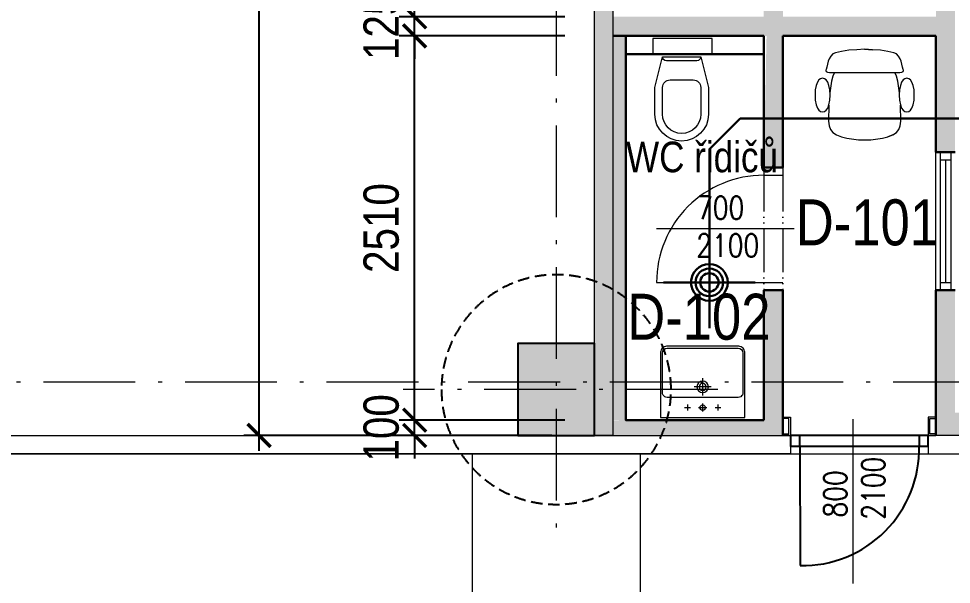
# Model space of a CAD drawing. Header units: millimetres. Extents: x 325046 to 1268204, y 1875583 to 2761998.
# Drawn here: x 906567 to 912659, y 2469570 to 2473265 of the extents above; entities that cross this region are included whole.
import ezdxf

# ---------------------------------------------------------------- set-up
doc = ezdxf.new("R2010")
doc.units = ezdxf.units.MM
doc.header["$LTSCALE"] = 100
doc.header["$PDMODE"] = 65
for name, pattern in [('ACAD_ISO05W100', [33, 24, -3, 0, -3, 0, -3]), ('ACAD_ISO10W100', [18.5, 12, -3, 0.5, -3]), ('DASHED', [0.75, 0.5, -0.25]), ('SO02_F11anp01$0${ Leader Line}', [0])]:
    doc.linetypes.add(name, pattern=pattern)
for name, color, linetype, lineweight, true_color in [('DVEŘE - POPIS', 7, 'Continuous', 5, 0x008a22), ('INTERIÉR', 7, 'Continuous', 5, 0xa65930), ('Korabek-trasy', 7, 'Continuous', 30, 0x7478c3), ('Korabek-vpuste', 7, 'Continuous', 30, 0x6f7ceb), ('Manipulační - obrys - 1. etapa', 7, 'Continuous', 13, 0x1a63a8), ('OCELOVÉ KONSTRUKCE', 7, 'Continuous', 13, 0x2865c8), ('otvory', 7, 'Continuous', 20, 0xb30000), ('Parkování - členění - 2. etapa', 7, 'Continuous', 9, 0x4f4fb0), ('PŘÍČKY - SDK', 7, 'Continuous', 30, 0x6a1174), ('SANITA  - NOVÁ', 7, 'Continuous', 13, 0x3f3fde), ('Šrafy - VÝPLŇ', 7, 'Continuous', 15, 0x9b9908)]:
    doc.layers.add(name, color=color, linetype=linetype, lineweight=lineweight, true_color=true_color)
for name, color, linetype in [('kóty 100', 5, 'Continuous'), ('Kóty osové', 5, 'Continuous'), ('OKNA - RASTR', 5, 'Continuous'), ('ČÍSLO MÍSTNOSTI', 4, 'Continuous'), ('ŽB- SLOUPY', 3, 'Continuous')]:
    doc.layers.add(name, color=color, linetype=linetype)
for name, color, linetype, lineweight in [('Objekty - osy', 5, 'ACAD_ISO10W100', 20), ('OBVODOVÝ PLÁŠŤ', 2, 'Continuous', 9), ('ŽB - Šraf-prefa', 253, 'Continuous', 13)]:
    doc.layers.add(name, color=color, linetype=linetype, lineweight=lineweight)
for name, color, linetype, true_color in [('POPIS MÍSTNOSTÍ', 7, 'Continuous', 0x072bf2), ('Příprava na dock', 7, 'Continuous', 0x616161), ('ŠRAF - SDK', 7, 'Continuous', 0xfbe0ee)]:
    doc.layers.add(name, color=color, linetype=linetype, true_color=true_color)
doc.styles.add('ARIAL NARROW', font='ARIALN.TTF')
doc.styles.add('ARIL-TENKÝ', font='arial.ttf')
doc.styles.add('FSIMPLEX', font='simplex.shx')
doc.dimstyles.new('100', dxfattribs={"dimscale": 100, "dimtxt": 2.3, "dimasz": 1.5, "dimexe": 1, "dimexo": 4, "dimgap": 1, "dimtad": 1, "dimdec": 0, "dimzin": 0, "dimdsep": 46, "dimtxsty": 'ARIAL NARROW', "dimblk": 'ARCHTICK', "dimcen": 4, "dimdle": 1, "dimclrd": 256, "dimclre": 256, "dimclrt": 7, "dimadec": 0, "dimazin": 0, "dimtfac": 1, "dimtdec": 0, "dimtix": 1, "dimtofl": 0, "dimtmove": 0, "dimatfit": 2, "dimldrblk": 'OBLIQUE', "dimfxl": 1, "dimtolj": 1, "dimtzin": 0, "dimlwd": -1, "dimlwe": -1, "dimarcsym": 1})
doc.dimstyles.new('400', dxfattribs={"dimscale": 400, "dimtxt": 2.5, "dimasz": 2, "dimexe": 1, "dimexo": 12, "dimgap": 1, "dimtad": 1, "dimdec": 0, "dimzin": 0, "dimdsep": 46, "dimtxsty": 'ARIL-TENKÝ', "dimblk": 'ARCHTICK', "dimcen": 4, "dimdle": 1, "dimclrd": 256, "dimclre": 256, "dimclrt": 7, "dimadec": 0, "dimazin": 0, "dimtfac": 1, "dimtdec": 0, "dimtix": 1, "dimtofl": 0, "dimtmove": 0, "dimatfit": 0, "dimldrblk": 'OBLIQUE', "dimfxl": 1, "dimtolj": 1, "dimtzin": 0, "dimlwd": -1, "dimlwe": -1, "dimarcsym": 0})

# ---------------------------------------------------------------- blocks, each defined once
blk = doc.blocks.new('H1 PU')
at = {"layer": 'Příprava na dock', "linetype": 'DASHED', "ltscale": 1.5}
blk.add_circle((1537735.926226752, -4876565.007107643), 750, dxfattribs=at)
blk = doc.blocks.new('vpust_tučně')
at = {"layer": 'Korabek-vpuste'}
for p, q in [((53.14570343133528, 90.6712941841688), (53.14570327440742, 91.1712941841688)), ((52.89570335263852, 90.9212941059377), (53.39570335275494, 90.92129426286556))]:
    blk.add_line(p, q, dxfattribs=at)
for radius in [0.09999999999999995, 0.07499999999999994, 0.04999999999999998]:
    blk.add_circle((53.14570335263852, 90.9212941841688), radius, dxfattribs=at)
blk = doc.blocks.new('A$C73023567')
at = {"layer": 'Korabek-trasy'}
for p, q in [((205475.348964294, 6565.550357618835), (205275.0012787781, 6365.204597750213)), ((205475.348964294, 6565.550357618835), (251274.6535933289, 6565.550357652362)), ((205275.0012787781, 5495.55035824934), (205275.0012787781, 6365.204597750213))]:
    blk.add_line(p, q, dxfattribs=at)
at = {"layer": 'Korabek-vpuste', "xscale": 1200, "yscale": 1200, "zscale": 1200, "rotation": 269.9999999927888}
blk.add_blockref('vpust_tučně', (96169.44826580212, 69270.3943954017), dxfattribs=at)
blk = doc.blocks.new('A$C32F32A5B')
at = {"layer": 'SANITA  - NOVÁ', "ltscale": 2, "transparency": 33554687}
for p, q in [((-0.001800652593374252, 0.0001091752201318741), (-0.001800652593374252, 98.2789365965873)), ((-0.001800652593374252, 98.2789365965873), (386.5865066759288, 98.2789365965873)), ((386.5865066759288, 98.2789365965873), (386.5865066759288, 0.0001091752201318741)), ((386.5865066759288, 0.0001091752201318741), (-0.001800652593374252, 0.0001091752201318741))]:
    blk.add_line(p, q, dxfattribs=at)
for points in [[(313.1177757931873, 120.7938697496429), (363.1177757931873, 320.7938697496429), (363.1177757931873, 495.7938697496429, 1), (13.11777579318732, 495.7938697496429), (13.11777579318732, 320.7938697496429), (63.11777579318732, 120.7938697496429)], [(113.1177757931873, 270.7938697496429), (263.1177757931873, 270.7938697496429, 0.41), (313.1177757931873, 320.7938697496429), (313.1177757931873, 495.7938697496429, 1), (63.11777579318732, 495.7938697496429), (63.11777579318732, 320.7938697496429, 0.41), (113.1177757931873, 270.7938697496429)], [(63.11777579318732, 120.7938697496429), (313.1177757931873, 120.7938697496429, 0.41), (288.1177757931873, 145.7938697496429), (88.11777579318732, 145.7938697496429, 0.41), (63.11777579318732, 120.7938697496429)]]:
    blk.add_lwpolyline(points, format="xyb", dxfattribs=at)
blk = doc.blocks.new('A$C2DFD14CC')
at = {"layer": 'otvory', "linetype": 'ACAD_ISO05W100', "ltscale": 0.12}
for p, q in [((75.001698322827, 0.0001610941253602505), (75.001698322827, 800.0001610941254)), ((200.0016842472833, 0.0001610941253602505), (200.0016842472833, 800.0001610941254))]:
    blk.add_line(p, q, dxfattribs=at)
at = {"layer": 'otvory'}
for p, q in [((900.0016842472833, 750.0001610941254), (75.001698322827, 750.0001610941254)), ((200.0016842472833, 50.00016109412536), (75.00169832259417, 50.00016109412536))]:
    blk.add_line(p, q, dxfattribs=at)
at = {"layer": 'otvory', "ltscale": 2, "transparency": 33554687}
blk.add_line((0.001684247283264995, 400.0001610941254), (900.0016842472833, 400.0001610941254), dxfattribs=at)
blk.add_arc((200.0016842472833, 750.0001610941254), 700, 270, 0, dxfattribs=at)
blk = doc.blocks.new('umyvadlo')
for points in [[(-100.0014756694651, -84.50130206244086), (-100.0014756694651, -64.98828123398577), (-100.0014756694651, -45.4862847110835)], [(-2.10338e-11, -38.75594617109943), (-2.10338e-11, -91.24817706075413)], [(100.001475669423, -84.50130206244086), (100.001475669423, -64.98828123398577), (100.001475669423, -45.4862847110835)], [(-80.49947914656285, -64.99930553953857), (-100.0014756694651, -64.99930553953857), (-119.497960039591, -64.99930553953857)], [(26.24887152119453, -64.99930553953857), (-26.2488715212366, -64.99930553953857)], [(119.4979600395489, -64.99930553953857), (100.001475669423, -64.99930553953857), (80.49947914652077, -64.99930553953857)], [(-2.10338e-11, -143.8175780892784), (-2.10338e-11, -256.1883245889636)], [(-56.19088540263998, -200.002951339121), (56.18537324982151, -200.002951339121)]]:
    blk.add_lwpolyline(points)
for points in [[(274.9957898617856, -2.328306e-10), (274.9957898617856, -2.328306e-10), (-275.0068141673804, -2.328306e-10), (-275.0068141673804, -2.328306e-10)], [(-275.0068141673804, -2.328306e-10), (-275.0068141673804, -2.328306e-10), (-275.0068141673804, -418.840928714967), (-275.0068141673804, -418.840928714967)], [(274.9957898617856, -418.840928714967), (274.9957898617856, -418.840928714967), (274.9957898617856, -2.328306e-10), (274.9957898617856, -2.328306e-10)], [(-275.0068141673804, -418.840928714967), (-275.0068141673804, -418.840928714967), (-274.9627169451693, -427.1367186434487), (-274.9627169451693, -427.1367186434487)], [(274.9516926395744, -427.1367186434487), (274.9516926395744, -427.1367186434487), (274.9957898617856, -418.840928714967), (274.9957898617856, -418.840928714967)], [(-274.9627169451693, -427.1367186434487), (-274.5272568758337, -436.7609373910427), (-270.6081162518135, -446.1150606525928), (-263.9108506284878, -453.0603731508566)], [(-263.9108506284878, -453.0603731508566), (-256.5741752830998, -460.6781682878411), (-246.2609374384558, -465.0107203700913), (-235.6941405660975, -465.0107203700913)], [(-235.6941405660975, -465.0107203700913), (-235.6941405660975, -465.0107203700913), (-0.0055121527974347, -465.0107203700913), (-0.0055121527974347, -465.0107203700913)], [(-0.0055121527974347, -465.0107203700913), (-0.0055121527974347, -465.0107203700913), (235.6776041077262, -465.0107203700913), (235.6776041077262, -465.0107203700913)], [(235.6776041077262, -465.0107203700913), (246.2499131328609, -465.0107203700913), (256.5631509775049, -460.6781682878411), (263.8998263228929, -453.0603731508566)], [(263.8998263228929, -453.0603731508566), (270.5970919462186, -446.1150606525928), (274.5162325702388, -436.7609373910427), (274.9516926395744, -427.1367186434487)]]:
    blk.add_open_spline(points, degree=3)
for points, knots in [([(17.50108506504814, -64.99930553953857), (17.50108506504814, -55.33650172250982), (9.668315969784107, -47.50373262724582), (-2.10338e-11, -47.50373262724582), (-9.657291664273377, -47.50373262724582), (-17.50108506509021, -55.33650172250982), (-17.50108506509021, -64.99930553953857), (-17.50108506509021, -74.66210935656731), (-9.657291664273377, -82.50039060460773), (-2.10338e-11, -82.50039060460773), (9.668315969784107, -82.50039060460773), (17.50108506504814, -74.66210935656731), (17.50108506504814, -64.99930553953857)], [0, 0, 0, 0, 1, 1, 1, 2, 2, 2, 3, 3, 3, 4, 4, 4, 4]), ([(-0.0055121527974347, -453.2918835674654), (-0.0055121527974347, -453.2918835674654), (230.98676209501, -453.2918835674654), (230.98676209501, -453.2918835674654), (248.8681857016509, -453.2918835674654), (263.2824652119361, -438.3980467656333), (263.2824652119361, -420.6434026728498), (263.2824652119361, -420.6434026728498), (263.2824652119361, -170.8161023880844), (263.2824652119361, -170.8161023880844), (263.2824652119361, -170.8161023880844), (263.2824652119361, -164.7802950979267), (263.2824652119361, -164.7802950979267), (263.2879773647125, -158.3917100300793), (262.3068141705133, -152.5157551704372), (258.9940103518971, -147.0256510051431), (256.3040797970141, -142.5663194090357), (252.5227429924039, -138.7078124655559), (248.113020771284, -135.924175313474), (243.1796440364063, -132.8042968420317), (237.7005641766649, -131.4758680229194), (231.8907551503397, -131.4262586479318), (231.8907551503397, -131.4262586479318), (231.8907551503397, -131.4207464951554), (231.8907551503397, -131.4207464951554), (231.8907551503397, -131.4207464951554), (-0.0055121527974347, -131.4207464951554), (-0.0055121527974347, -131.4207464951554), (-0.0055121527974347, -131.4207464951554), (-0.0055121527974347, -131.4207464951554), (-0.0055121527974347, -131.4207464951554), (-0.0055121527974347, -131.4207464951554), (-231.9017794559345, -131.4207464951554), (-231.9017794559345, -131.4207464951554), (-231.9017794559345, -131.4207464951554), (-231.9017794559345, -131.4262586479318), (-231.9017794559345, -131.4262586479318), (-237.7060763294834, -131.4758680229194), (-243.1906683420011, -132.8042968420317), (-248.1295572296553, -135.924175313474), (-252.5392794507751, -138.7078124655559), (-256.3095919498326, -142.5663194090357), (-259.005034657492, -147.0256510051431), (-262.3178384761082, -152.5157551704372), (-263.2990016703074, -158.3917100300793), (-263.293489517531, -164.7802950979267), (-263.293489517531, -164.7802950979267), (-263.293489517531, -170.8161023880844), (-263.293489517531, -170.8161023880844), (-263.293489517531, -170.8161023880844), (-263.293489517531, -420.6434026728498), (-263.293489517531, -420.6434026728498), (-263.293489517531, -438.3980467656333), (-248.8792100072457, -453.2918835674654), (-230.9977864006049, -453.2918835674654), (-230.9977864006049, -453.2918835674654), (-0.0055121527974347, -453.2918835674654), (-0.0055121527974347, -453.2918835674654)], [0, 0, 0, 0, 1, 1, 1, 2, 2, 2, 3, 3, 3, 4, 4, 4, 5, 5, 5, 6, 6, 6, 7, 7, 7, 8, 8, 8, 9, 9, 9, 10, 10, 10, 11, 11, 11, 12, 12, 12, 13, 13, 13, 14, 14, 14, 15, 15, 15, 16, 16, 16, 17, 17, 17, 18, 18, 18, 19, 19, 19, 19]), ([(-37.46059026843366, -200.002951339121), (-37.46059026843366, -179.3158419692928), (-20.68710936984925, -162.5423610707084), (-2.10338e-11, -162.5423610707084), (20.68710936980719, -162.5423610707084), (37.4605902683916, -179.3158419692928), (37.4605902683916, -200.002951339121), (37.4605902683916, -220.6900607089492), (20.68710936980719, -237.4580294547572), (-2.10338e-11, -237.4580294547572), (-20.68710936984925, -237.4580294547572), (-37.46059026843366, -220.6900607089492), (-37.46059026843366, -200.002951339121)], [0, 0, 0, 0, 1, 1, 1, 2, 2, 2, 3, 3, 3, 4, 4, 4, 4]), ([(-22.99670138316075, -200.002951339121), (-22.99670138316075, -187.2974391895196), (-12.69999999684603, -177.0007378032049), (-2.10338e-11, -177.0007378032049), (12.69999999680396, -177.0007378032049), (22.99670138311868, -187.2974391895196), (22.99670138311868, -200.002951339121), (22.99670138311868, -212.702951335946), (12.69999999680396, -223.0051648750371), (-2.10338e-11, -223.0051648750371), (-12.69999999684603, -223.0051648750371), (-22.99670138316075, -212.702951335946), (-22.99670138316075, -200.002951339121)], [0, 0, 0, 0, 1, 1, 1, 2, 2, 2, 3, 3, 3, 4, 4, 4, 4])]:
    blk.add_open_spline(points, degree=3, knots=knots)
blk = doc.blocks.new('VI_2D_01_XX__FCPLA1112701903018')
for p, q in [((0.183900999953039, 0.2504409999999666), (0.1439350000582635, 0.2412749999999733)), ((0.2326629997696727, 0.2570879999999533), (0.183900999953039, 0.2504409999999666)), ((0.2834150000708178, 0.2611349999999675), (0.2326629997696727, 0.2570879999999533)), ((0.3353799999458715, 0.2637349999999969), (0.2834150000708178, 0.2611349999999675)), ((0.3353799999458715, 0.2637599999999907), (0.2837760000256821, 0.2611709999999334)), ((0.3353799999458715, 0.2637349999999969), (0.2837760000256821, 0.2611709999999334)), ((0.3869839998660609, 0.2611709999999903), (0.3353799999458715, 0.2637599999999907)), ((0.3353799999458715, 0.2637599999999907), (0.3873449999373406, 0.2611349999999675)), ((0.3873449999373406, 0.2611349999999675), (0.3353799999458715, 0.2637349999999969)), ((0.438097000005655, 0.2570880000000102), (0.3869839998660609, 0.2611709999999903)), ((0.438097000005655, 0.2570880000000102), (0.3873449999373406, 0.2611349999999675)), ((0.4868590000551194, 0.2504409999999666), (0.438097000005655, 0.2570880000000102)), ((0.5268249999498948, 0.2412749999999448), (0.4868590000551194, 0.2504409999999666)), ((0.097973000141792, 0.1870569999999532), (0.0873630001442507, 0.1476089999999601)), ((0.1041350000305101, 0.2014990000000125), (0.097973000141792, 0.1870569999999532)), ((0.1135899999644607, 0.2183310000000063), (0.1041350000305101, 0.2014990000000125)), ((0.1282229999778792, 0.2335989999999697), (0.1135899999644607, 0.2183310000000063)), ((0.1439350000582635, 0.2412749999999733), (0.1282229999778792, 0.2335989999999697)), ((0.5425370000302792, 0.2335989999999697), (0.5268249999498948, 0.2412749999999448)), ((0.5571700000436977, 0.2183310000000063), (0.5425370000302792, 0.2335989999999697)), ((0.5666250000940636, 0.2014989999999841), (0.5571700000436977, 0.2183310000000063)), ((0.5727869999827817, 0.1870569999999532), (0.5666250000940636, 0.2014989999999841)), ((0.5833969998639077, 0.1476089999999885), (0.5727869999827817, 0.1870569999999532)), ((0.0825340001611039, 0.1277389999999343), (0.0813089999137446, 0.1263019999999813)), ((0.0813089999137446, 0.1263019999999813), (0.083934000111185, 0.1197179999999491)), ((0.0840190001763404, 0.1311199999999246), (0.0825340001611039, 0.1277389999999343)), ((0.0873630001442507, 0.1476089999999601), (0.0840190001763404, 0.1311199999999246)), ((0.5867410001810639, 0.1311199999999815), (0.5833969998639077, 0.1476089999999885)), ((0.5882260001963004, 0.1277389999999912), (0.5867410001810639, 0.1311199999999815)), ((0.5868260000133887, 0.1197179999999776), (0.5894510000944138, 0.1263020000000097)), ((0.5894510000944138, 0.1263020000000097), (0.5882260001963004, 0.1277389999999912)), ((0.0365880000172183, 0.0642939999999612), (0.0268700000597164, 0.0502209999999934)), ((0.0477650000248104, 0.0717939999999828), (0.0365880000172183, 0.0642939999999612)), ((0.0603800000390038, 0.0742939999999806), (0.0477650000248104, 0.0717939999999828)), ((0.0729949999367818, 0.0717939999999544), (0.0603800000390038, 0.0742939999999806)), ((0.0841720001772046, 0.0642939999999612), (0.0729949999367818, 0.0717939999999544)), ((0.083934000111185, 0.1197179999999491), (0.0928870001807809, 0.1142699999999763)), ((0.0938900000182912, 0.0502209999999934), (0.0841720001772046, 0.0642939999999612)), ((0.0928870001807809, 0.1142699999999763), (0.105344999814406, 0.1118100000000197)), ((0.105344999814406, 0.1118100000000197), (0.1842199999373406, 0.1118089999999938)), ((0.1272549999412149, 0.08791899999997099), (0.1188169999513775, 0.0547939999999869)), ((0.13808865802134, 0.1118095848664666), (0.1272549999412149, 0.08791899999997099)), ((0.1842199999373406, 0.1118089999999938), (0.2327519999817014, 0.1118080000000248)), ((0.2327519999817014, 0.1118080000000248), (0.2838109999429434, 0.1118069999999705)), ((0.2838109999429434, 0.1118069999999705), (0.3353799999458715, 0.1118060000000014)), ((0.3353799999458715, 0.1118060000000014), (0.3869489999487996, 0.111806999999942)), ((0.3869489999487996, 0.111806999999942), (0.4380079999100417, 0.1118079999999395)), ((0.4380079999100417, 0.1118079999999395), (0.4865400000708178, 0.1118089999999938)), ((0.4865400000708178, 0.1118089999999938), (0.5654150000773371, 0.1118099999999629)), ((0.5435049999505281, 0.08791899999997099), (0.532671342180891, 0.1118095848664367)), ((0.5519430000567809, 0.0547940000000153), (0.5435049999505281, 0.08791899999997099)), ((0.5654150000773371, 0.1118099999999629), (0.5778730000602083, 0.1142699999999479)), ((0.5865880001801999, 0.0642939999999328), (0.5768700002226979, 0.050220999999965)), ((0.5778730000602083, 0.1142699999999479), (0.5868260000133887, 0.1197179999999776)), ((0.5977650000713766, 0.0717940000000112), (0.5865880001801999, 0.0642939999999328)), ((0.6103800000855699, 0.0742939999999806), (0.5977650000713766, 0.0717940000000112)), ((0.6229949999833481, 0.0717939999999828), (0.6103800000855699, 0.0742939999999806)), ((0.6341719999909401, 0.0642939999999612), (0.6229949999833481, 0.0717939999999828)), ((0.6438900000648573, 0.0502209999999366), (0.6341719999909401, 0.0642939999999612)), ((0.0186300000641495, 0.0280040000000099), (0.0130050000734627, -0.000880995999978)), ((0.0268700000597164, 0.0502209999999934), (0.0186300000641495, 0.0280040000000099)), ((0.1021300000138581, 0.0280040000000099), (0.0938900000182912, 0.0502209999999934)), ((0.1077550001209602, -0.0008809960000349), (0.1021300000138581, 0.0280040000000099)), ((0.1188169999513775, 0.0547939999999869), (0.1088395613915778, -0.0205910922456551)), ((0.5619204387941151, -0.0205910920267991), (0.5519430000567809, 0.0547940000000153)), ((0.568630000227131, 0.0280039999999531), (0.5630050001200289, -0.000880995999978)), ((0.5768700002226979, 0.050220999999965), (0.568630000227131, 0.0280039999999531)), ((0.6521300000604242, 0.0280039999999531), (0.6438900000648573, 0.0502209999999366)), ((0.6577549999346957, -0.000880995999978), (0.6521300000604242, 0.0280039999999531)), ((0.0130050000734627, -0.000880995999978), (0.0111300001153723, -0.0349560000000224)), ((0.0111300001153723, -0.0349560000000224), (0.0130049999570474, -0.0690310000000238)), ((0.1096300000790507, -0.034955999999994), (0.1077550001209602, -0.0008809960000349)), ((0.1077550001209602, -0.0690310000000238), (0.1096300000790507, -0.034955999999994)), ((0.5630050001200289, -0.000880995999978), (0.561130000045523, -0.0349560000000224)), ((0.561130000045523, -0.0349560000000224), (0.5630050001200289, -0.0690309999999954)), ((0.6596300001256168, -0.0349560000000508), (0.6577549999346957, -0.000880995999978)), ((0.6577549999346957, -0.0690310000000523), (0.6596300001256168, -0.0349560000000508)), ((0.0130049999570474, -0.0690310000000238), (0.0186300000641495, -0.0979159999999979)), ((0.0186300000641495, -0.0979159999999979), (0.0268700000597164, -0.1201340000000357)), ((0.0268700000597164, -0.1201340000000357), (0.0365880001336336, -0.1342060000000345)), ((0.0841720001772046, -0.1342060000000345), (0.0938900000182912, -0.1201340000000073)), ((0.0938900000182912, -0.1201340000000073), (0.1021300001302734, -0.0979160000000548)), ((0.101094298012953, -0.1007086249187259), (0.0994420000351966, -0.2064570000000288)), ((0.1021300001302734, -0.0979160000000548), (0.1077550001209602, -0.0690310000000238)), ((0.5630050001200289, -0.0690309999999954), (0.568630000227131, -0.0979160000000263)), ((0.568630000227131, -0.0979160000000263), (0.5768700002226979, -0.1201340000000357)), ((0.5713180000893772, -0.2064570000000003), (0.569665702262673, -0.100708624737655)), ((0.5768700002226979, -0.1201340000000357), (0.5865880001801999, -0.1342060000000629)), ((0.6341719999909401, -0.1342060000000345), (0.6438900000648573, -0.1201340000000357)), ((0.6438900000648573, -0.1201340000000357), (0.6521300000604242, -0.0979160000000263)), ((0.6521300000604242, -0.0979160000000263), (0.6577549999346957, -0.0690310000000523)), ((0.0365880001336336, -0.1342060000000345), (0.0477650000248104, -0.1417059999999992)), ((0.0477650000248104, -0.1417059999999992), (0.0603800000390038, -0.1442060000000254)), ((0.0603800000390038, -0.1442060000000254), (0.0729950000531972, -0.1417060000000276)), ((0.0729950000531972, -0.1417060000000276), (0.0841720001772046, -0.1342060000000345)), ((0.5865880001801999, -0.1342060000000629), (0.5977650001877919, -0.1417059999999992)), ((0.5977650001877919, -0.1417059999999992), (0.6103800002019854, -0.1442060000000254)), ((0.6103800002019854, -0.1442060000000254), (0.6229950002161786, -0.1417060000000561)), ((0.6229950002161786, -0.1417060000000561), (0.6341719999909401, -0.1342060000000345)), ((0.0994420000351966, -0.2064570000000288), (0.1029580000322312, -0.2361440000000243)), ((0.0994420000351966, -0.2064630000000136), (0.1029580000322312, -0.236150000000066)), ((0.099442100035958, -0.2064570000000288), (0.0994423000374809, -0.2064450000000022)), ((0.1029580000322312, -0.2361440000000243), (0.1029580000322312, -0.2361410000000319)), ((0.1029580000322312, -0.2361440000000243), (0.1116300000576302, -0.2602070000000083)), ((0.1029590000398457, -0.2361460000000477), (0.1029580000322312, -0.2361440000000243)), ((0.1029580000322312, -0.236150000000066), (0.1116300000576302, -0.2602130000000216)), ((0.5591300000669435, -0.2602070000000367), (0.5678019999759272, -0.2361440000000528)), ((0.5591300000669435, -0.26021300000005), (0.5678019999759272, -0.2361500000000092)), ((0.5678019999759272, -0.2361440000000528), (0.5713180000893772, -0.2064570000000003)), ((0.5678019999759272, -0.2361500000000092), (0.5713180000893772, -0.206463000000042)), ((0.1116300000576302, -0.2602070000000083), (0.1272550000576302, -0.2795820000000049)), ((0.1116300000576302, -0.2602130000000216), (0.1272550000576302, -0.2795880000000466)), ((0.1272550000576302, -0.2795820000000049), (0.1516300002112985, -0.2952070000000333)), ((0.1272550000576302, -0.2795880000000466), (0.1516300002112985, -0.2952130000000466)), ((0.1516300002112985, -0.2952070000000333), (0.1516300002112985, -0.2952070000000333)), ((0.1516300002112985, -0.2952070000000333), (0.1521180000854656, -0.2953790000000538)), ((0.1521180000854656, -0.2953790000000538), (0.1830769999651238, -0.3079920000000129)), ((0.4876830000430346, -0.3079920000000129), (0.5191300000296906, -0.2952070000000049)), ((0.5186420001555235, -0.2953789999999969), (0.4876830000430346, -0.3079920000000129)), ((0.5186420001555235, -0.2953789999999969), (0.5191300000296906, -0.2952070000000049)), ((0.5191300000296906, -0.2952070000000049), (0.5435050000669435, -0.2795820000000333)), ((0.5191300000296906, -0.2952129999999897), (0.5435050000669435, -0.2795880000000466)), ((0.5435050000669435, -0.2795820000000333), (0.5591300000669435, -0.2602070000000367)), ((0.5435050000669435, -0.2795880000000466), (0.5591300000669435, -0.26021300000005)), ((0.5591309999581427, -0.2602050000000418), (0.5591300000669435, -0.2602070000000367)), ((0.1830769999651238, -0.3079920000000129), (0.2187250001588836, -0.3174990000000548)), ((0.2187250001588836, -0.3174990000000548), (0.2960490001132712, -0.3281040000000246)), ((0.2960490001132712, -0.3281040000000246), (0.3747109998948872, -0.3281039999999962)), ((0.3747109998948872, -0.3281039999999962), (0.4520350000821054, -0.317498999999998)), ((0.4520350000821054, -0.317498999999998), (0.4876830000430346, -0.3079920000000129))]:
    blk.add_line(p, q)
blk = doc.blocks.new('_ARCHTICK')
at = {"color": 0, "linetype": 'ByBlock', "const_width": 0.15}
blk.add_lwpolyline([(-0.5, -0.5), (0.5, 0.5)], dxfattribs=at)
blk = doc.blocks.new('*D1180')
at = {"layer": 'Defpoints', "color": 0, "linetype": 'ByBlock', "ltscale": 100, "transparency": 16777216}
for p in [(909153.485040551, 2470642.724706957), (910533.6795320482, 2470642.724706957), (910448.6602207434, 2470542.724706383)]:
    blk.add_point(p, dxfattribs=at)
at = {"layer": 'kóty 100', "linetype": 'ByBlock', "ltscale": 100, "transparency": 16777216}
for p, q in [((909153.485040551, 2470642.724706957), (909153.485040551, 2470792.724706957)), ((910133.6795320482, 2470642.724706957), (909053.485040551, 2470642.724706957)), ((910048.6602207434, 2470542.724706383), (909053.485040551, 2470542.724706383)), ((909153.485040551, 2470542.724706383), (909153.485040551, 2470392.724706383))]:
    blk.add_line(p, q, dxfattribs=at)
at = {"layer": 'kóty 100', "linetype": 'ByBlock', "ltscale": 100, "transparency": 16777216, "xscale": 150, "yscale": 150, "zscale": 150}
for p, rotation in [((909153.485040551, 2470642.724706957), 270), ((909153.485040551, 2470542.724706383), 90)]:
    blk.add_blockref('_ARCHTICK', p, dxfattribs=dict(at, rotation=rotation))
at = {"layer": 'kóty 100', "color": 7, "linetype": 'ByBlock', "ltscale": 100, "transparency": 16777216, "insert": (908936.0532533746, 2470592.72470667), "char_height": 230, "attachment_point": 5, "rotation": 90, "style": 'ARIAL NARROW'}
blk.add_mtext('\\A1;100', dxfattribs=at)
blk = doc.blocks.new('_Oblique')
at = {"color": 0, "lineweight": -2}
blk.add_line((-0.5, -0.5), (0.5, 0.5), dxfattribs=at)
blk = doc.blocks.new('*D1181')
at = {"layer": 'Defpoints', "color": 0, "linetype": 'ByBlock', "ltscale": 100, "transparency": 16777216}
for p in [(909153.485040551, 2473152.724706873), (910533.6795320482, 2473152.724706873), (910533.6795320482, 2470642.724706957)]:
    blk.add_point(p, dxfattribs=at)
at = {"layer": 'kóty 100', "linetype": 'ByBlock', "ltscale": 100, "transparency": 16777216}
for p, q in [((909153.485040551, 2470542.724706957), (909153.485040551, 2473252.724706873)), ((910133.6795320482, 2473152.724706873), (909053.485040551, 2473152.724706873)), ((910133.6795320482, 2470642.724706957), (909053.485040551, 2470642.724706957))]:
    blk.add_line(p, q, dxfattribs=at)
at = {"layer": 'kóty 100', "linetype": 'ByBlock', "ltscale": 100, "transparency": 16777216, "xscale": 150, "yscale": 150, "zscale": 150}
for p, rotation in [((909153.485040551, 2473152.724706873), 90), ((909153.485040551, 2470642.724706957), 270)]:
    blk.add_blockref('_ARCHTICK', p, dxfattribs=dict(at, rotation=rotation))
at = {"layer": 'kóty 100', "color": 7, "linetype": 'ByBlock', "ltscale": 100, "transparency": 16777216, "insert": (908936.0532533746, 2471897.724706915), "char_height": 230, "attachment_point": 5, "rotation": 90, "style": 'ARIAL NARROW'}
blk.add_mtext('\\A1;2510', dxfattribs=at)
blk = doc.blocks.new('*D1182')
at = {"layer": 'Defpoints', "color": 0, "linetype": 'ByBlock', "ltscale": 100, "transparency": 16777216}
for p in [(909153.485040551, 2473277.724706873), (910533.6795320482, 2473277.724706873), (910533.6795320482, 2473152.724706873)]:
    blk.add_point(p, dxfattribs=at)
at = {"layer": 'kóty 100', "linetype": 'ByBlock', "ltscale": 100, "transparency": 16777216}
for p, q in [((909153.485040551, 2473277.724706873), (909153.485040551, 2473427.724706873)), ((910133.6795320482, 2473277.724706873), (909053.485040551, 2473277.724706873)), ((910133.6795320482, 2473152.724706873), (909053.485040551, 2473152.724706873)), ((909153.485040551, 2473152.724706873), (909153.485040551, 2473002.724706873))]:
    blk.add_line(p, q, dxfattribs=at)
at = {"layer": 'kóty 100', "linetype": 'ByBlock', "ltscale": 100, "transparency": 16777216, "xscale": 150, "yscale": 150, "zscale": 150}
for p, rotation in [((909153.485040551, 2473277.724706873), 270), ((909153.485040551, 2473152.724706873), 90)]:
    blk.add_blockref('_ARCHTICK', p, dxfattribs=dict(at, rotation=rotation))
at = {"layer": 'kóty 100', "color": 7, "linetype": 'ByBlock', "ltscale": 100, "transparency": 16777216, "insert": (908936.0532533746, 2473215.224706873), "char_height": 230, "attachment_point": 5, "rotation": 90, "style": 'ARIAL NARROW'}
blk.add_mtext('\\A1;125', dxfattribs=at)
blk = doc.blocks.new('*D1183')
at = {"layer": 'Defpoints', "color": 0, "linetype": 'ByBlock', "ltscale": 100, "transparency": 16777216}
for p in [(909153.485040551, 2474997.724706873), (910533.6795320482, 2474997.724706873), (910533.6795320482, 2473277.724706873)]:
    blk.add_point(p, dxfattribs=at)
at = {"layer": 'kóty 100', "linetype": 'ByBlock', "ltscale": 100, "transparency": 16777216}
for p, q in [((909153.485040551, 2473177.724706873), (909153.485040551, 2475097.724706873)), ((910133.6795320482, 2474997.724706873), (909053.485040551, 2474997.724706873)), ((910133.6795320482, 2473277.724706873), (909053.485040551, 2473277.724706873))]:
    blk.add_line(p, q, dxfattribs=at)
at = {"layer": 'kóty 100', "linetype": 'ByBlock', "ltscale": 100, "transparency": 16777216, "xscale": 150, "yscale": 150, "zscale": 150}
for p, rotation in [((909153.485040551, 2474997.724706873), 90), ((909153.485040551, 2473277.724706873), 270)]:
    blk.add_blockref('_ARCHTICK', p, dxfattribs=dict(at, rotation=rotation))
at = {"layer": 'kóty 100', "color": 7, "linetype": 'ByBlock', "ltscale": 100, "transparency": 16777216, "insert": (908936.0532533746, 2474137.724706873), "char_height": 230, "attachment_point": 5, "rotation": 90, "style": 'ARIAL NARROW'}
blk.add_mtext('\\A1;1720', dxfattribs=at)
blk = doc.blocks.new('*D1187')
at = {"layer": 'Defpoints', "color": 0, "linetype": 'ByBlock', "ltscale": 100, "transparency": 16777216}
for p in [(908137.8475604402, 2476792.724706943), (910448.6602207434, 2476792.724706943), (910328.6602207972, 2470542.724706385)]:
    blk.add_point(p, dxfattribs=at)
at = {"layer": 'kóty 100', "linetype": 'ByBlock', "ltscale": 100, "transparency": 16777216}
for p, q in [((908137.8475604402, 2470442.724706385), (908137.8475604402, 2476892.724706943)), ((910048.6602207434, 2476792.724706943), (908037.8475604402, 2476792.724706943)), ((909928.6602207972, 2470542.724706385), (908037.8475604402, 2470542.724706385))]:
    blk.add_line(p, q, dxfattribs=at)
at = {"layer": 'kóty 100', "linetype": 'ByBlock', "ltscale": 100, "transparency": 16777216, "xscale": 150, "yscale": 150, "zscale": 150}
for p, rotation in [((908137.8475604402, 2476792.724706943), 90), ((908137.8475604402, 2470542.724706385), 270)]:
    blk.add_blockref('_ARCHTICK', p, dxfattribs=dict(at, rotation=rotation))
at = {"layer": 'kóty 100', "color": 7, "linetype": 'ByBlock', "ltscale": 100, "transparency": 16777216, "insert": (907920.4157732638, 2473667.724706664), "char_height": 230, "attachment_point": 5, "rotation": 90, "style": 'ARIAL NARROW'}
blk.add_mtext('\\A1;6250', dxfattribs=at)
blk = doc.blocks.new('*D1557')
at = {"layer": 'Defpoints', "color": 0, "transparency": 16777216}
for p in [(705683.66022077, 2470422.724706894), (1018473.660220829, 2470422.724706894), (705683.66022077, 2462679.937434414)]:
    blk.add_point(p, dxfattribs=at)
at = {"layer": 'Kóty osové', "transparency": 16777216}
for p, q in [((705683.66022077, 2465622.724706894), (705683.66022077, 2462279.937434414)), ((1018473.660220829, 2465622.724706894), (1018473.660220829, 2462279.937434414)), ((1018873.660220829, 2462679.937434414), (705283.66022077, 2462679.937434414))]:
    blk.add_line(p, q, dxfattribs=at)
at = {"layer": 'Kóty osové', "transparency": 16777216, "xscale": 800, "yscale": 800, "zscale": 800, "rotation": 180}
blk.add_blockref('_ARCHTICK', (705683.66022077, 2462679.937434414), dxfattribs=at)
at = {"layer": 'Kóty osové', "transparency": 16777216, "xscale": 800, "yscale": 800, "zscale": 800}
blk.add_blockref('_ARCHTICK', (1018473.660220829, 2462679.937434414), dxfattribs=at)
at = {"layer": 'Kóty osové', "color": 7, "transparency": 16777216, "insert": (862078.6602207995, 2463590.851486256), "char_height": 1000, "attachment_point": 5, "style": 'ARIL-TENKÝ'}
blk.add_mtext('\\A1;312790', dxfattribs=at)

msp = doc.modelspace()

# ---------------------------------------------------------------- hatches: boundary and pattern name
at = {"layer": 'ŠRAF - SDK', "ltscale": 100}
h = msp.add_hatch(color=256, dxfattribs=at)
h.dxf.hatch_style = 1
h.paths.add_polyline_path([(915078.6602208222, 2476542.724706943), (914953.6602208222, 2476542.724706943), (914953.6602348972, 2475972.724720947), (915078.6602208223, 2475972.724720947)], flags=17)
h.paths.add_polyline_path([(912928.6601821199, 2470542.724706272), (912928.6601821204, 2470662.725450624), (913028.6601821204, 2470662.725450624), (913028.6601821014, 2470692.724706435), (912683.6602206987, 2470692.724706435), (912683.6602213581, 2471492.724706907), (912558.6602208222, 2471492.724706907), (912558.6602208222, 2470542.724706362)])
h.paths.add_polyline_path([(910448.6602207434, 2470642.776504232), (910448.6602207434, 2470542.724706382), (911558.6794933971, 2470542.724706362), (911558.6794792666, 2471492.724705761), (911433.6794932882, 2471492.724706528), (911433.6794933862, 2470642.72470684)])
h.paths.add_polyline_path([(910448.6602207433, 2473277.724706873), (910448.6602207434, 2473152.724706873), (911452.3118418567, 2473152.724706873), (911433.6794933422, 2472292.724706528), (911558.6795320989, 2472292.724706528), (911558.6795320992, 2473152.724706874), (912558.660220822, 2473152.724706872), (912558.660220822, 2472392.724706907), (912683.6602208222, 2472392.724706907), (912683.6602208219, 2474997.724720947), (916028.6602208223, 2474997.724720947), (916028.6602208223, 2475122.724720947), (915078.6602208215, 2475122.724720947), (915078.6602208214, 2475172.724720947), (914953.6602208223, 2475172.724720947), (914953.6602348972, 2475122.724720947), (912983.6602208219, 2475122.724720947), (912983.6602208216, 2476542.724706944), (912858.6602208223, 2476542.724706943), (912858.6602208222, 2475122.724720947), (912408.6795320986, 2475122.724720947), (912408.6795320986, 2474997.724720948), (912558.6602208222, 2474997.724720948), (912558.6602208222, 2473277.724706872), (911558.6795320988, 2473277.724706874), (911558.6795320986, 2474997.724735023), (911608.6795320986, 2474997.724720948), (911608.6795320986, 2475122.724706873), (911358.6795320982, 2475122.724706873), (911358.6795320982, 2474997.724720948), (911433.6795320988, 2474997.724706874), (911433.6795320988, 2473277.724706873)])
at = {"layer": 'ŠRAF - SDK', "linetype": 'ByBlock', "ltscale": 100}
h = msp.add_hatch(color=256, dxfattribs=at)
h.dxf.hatch_style = 1
h.paths.add_polyline_path([(910533.6795320482, 2473152.724706874), (910448.6602207434, 2473152.724706873), (910448.6795320482, 2470642.853536351), (910533.6795320482, 2470642.724706957)])
at = {"layer": 'Šrafy - VÝPLŇ', "linetype": 'ByBlock', "ltscale": 100}
h = msp.add_hatch(color=256, dxfattribs=at)
h.dxf.hatch_style = 1
h.paths.add_polyline_path([(910328.6602207633, 2470542.724706385), (910328.6602207555, 2591242.724706919), (910448.6602207434, 2591242.722755069), (910448.6602207434, 2470542.724706383)])
at = {"layer": 'ŽB - Šraf-prefa'}
h = msp.add_hatch(color=256, dxfattribs=at)
h.dxf.hatch_style = 1
h.paths.add_polyline_path([(909828.6602207972, 2470542.724706943), (910328.6602207972, 2470542.724706943), (910328.6602207972, 2471142.724706943), (909828.6602207972, 2471142.724706943)])

# ---------------------------------------------------------------- linework, layer by layer
at = {"layer": 'Manipulační - obrys - 1. etapa'}
msp.add_lwpolyline([(1078473.660220779, 2536304.281926826), (1020165.373733695, 2469009.560055048), (1008323.075137789, 2455342.134062321, -0.2227545025382806), (1001625.409050102, 2452363.418465883), (995702.1053670598, 2452358.468247206), (995702.105367179, 2449363.753972084), (830802.7185904337, 2449363.192082913, -0.1831286898156779), (804292.8804093553, 2459409.427848131, 0.3789664636187587), (775131.9348066999, 2459409.327411206, -0.1831282108228097), (748622.2399821235, 2449362.909035713), (705683.660220766, 2449362.76114521), (705683.66022077, 2470422.724706894), (1018473.660220829, 2470422.724706894), (1018513.660220738, 2494382.724706442), (1018473.660220829, 2542472.724706916), (1018473.660220829, 2542472.724706916), (1018473.660220829, 2542472.724706916), (1018473.660220829, 2542472.724706916), (1018578.660965139, 2542472.724706916)], format="xyb", dxfattribs=at)
at = {"layer": 'Objekty - osy', "ltscale": 0.5}
for points in [[(910078.6602207657, 2591892.724706922), (910078.6602207974, 2469892.724706922)], [(705078.6602207974, 2470892.724706922), (1019078.660220797, 2470892.724706899)], [(911133.679532061, 2470842.724706925), (909078.6602207776, 2470842.724706925)]]:
    msp.add_lwpolyline(points, dxfattribs=at)
at = {"layer": 'OBVODOVÝ PLÁŠŤ'}
for points in [[(910328.6602207633, 2470542.724706385), (910328.6602207555, 2591242.724706919), (910448.6602207434, 2591242.722755069), (910448.6602207434, 2470542.724706383), (910328.6602207633, 2470542.724706385)], [(890428.6602207561, 2470542.724706755), (911608.6794546674, 2470542.724706362), (911608.6794546674, 2470422.724706877), (890428.6601061568, 2470422.724706539), (890428.6602207561, 2470542.724706755)]]:
    msp.add_lwpolyline(points, dxfattribs=at)
at = {"layer": 'OBVODOVÝ PLÁŠŤ', "ltscale": 100}
msp.add_lwpolyline([(912508.6601821204, 2470542.724706362), (912508.6601821204, 2470422.724706362), (913028.6601821204, 2470422.724706362), (913028.6601821204, 2470542.724706362), (912508.6602208222, 2470542.724706362)], dxfattribs=at)
at = {"layer": 'OCELOVÉ KONSTRUKCE', "flags": 128}
for points in [[(911558.6794933971, 2470662.724706362), (911608.6794933971, 2470662.724706362), (911608.6802377494, 2470542.724706362), (911558.6794933971, 2470542.724706362), (911558.6794933971, 2470552.724706362), (911598.6801845812, 2470552.724706362), (911598.679546565, 2470652.724706362), (911558.6794933971, 2470652.724706362), (911558.6794933971, 2470662.724705922)], [(912558.6602208222, 2470662.724706362), (912508.6602208222, 2470662.724706362), (912508.65947647, 2470542.724706362), (912558.6602208222, 2470542.724706362), (912558.6602208222, 2470552.724706362), (912518.6595296381, 2470552.724706362), (912518.6601676543, 2470652.724706362), (912558.6602208222, 2470652.724706362), (912558.6602208222, 2470662.724705922)]]:
    msp.add_lwpolyline(points, dxfattribs=at)
at = {"layer": 'OKNA - RASTR'}
msp.add_line((911668.6602207943, 2470472.724706579), (911671.6602207943, 2469692.724560995), dxfattribs=at)
for points in [[(911668.6602207943, 2470472.724706579), (911668.6602207943, 2470542.724706362), (911608.6602207943, 2470542.724706362), (911608.6602207943, 2470472.724706579)], [(912508.6602208222, 2470472.724706579), (912508.6602208222, 2470542.724706362), (912448.6603663786, 2470542.724706361), (912448.6603663786, 2470472.724706579)]]:
    msp.add_lwpolyline(points, close=True, dxfattribs=at)
at = {"layer": 'OKNA - RASTR', "ltscale": 100}
msp.add_lwpolyline([(911608.6602207943, 2470472.724706579), (912508.6602208222, 2470472.724706579), (912508.6602208222, 2470542.724706362), (911608.6602207943, 2470542.724706362)], close=True, dxfattribs=at)
at = {"layer": 'OKNA - RASTR'}
msp.add_arc((911686.0188758788, 2470455.427046311), 762.8376315326079, 268.9214757000033, 1.29931697012839, dxfattribs=at)
at = {"layer": 'otvory', "ltscale": 2, "transparency": 33554687}
msp.add_line((912015.0207729316, 2470649.683698263), (912015.0207729321, 2469576.032607275), dxfattribs=at)
at = {"layer": 'otvory'}
for points in [[(912558.660220822, 2471492.724706907), (912558.660220822, 2472392.724706907)], [(912588.6602213581, 2471492.724706907), (912588.6602222802, 2472392.724706907)], [(912658.6602213581, 2471492.724706907), (912658.6602222802, 2472392.724706907)], [(912588.660222229, 2472342.724706907), (912658.660222229, 2472342.724706907)], [(912623.6602216259, 2471542.724706907), (912623.6602225481, 2472342.724706907)], [(912588.6602213581, 2471542.724706907), (912658.6602218939, 2471542.724706907)]]:
    msp.add_lwpolyline(points, dxfattribs=at)
at = {"layer": 'Parkování - členění - 2. etapa'}
msp.add_lwpolyline([(909528.6602215306, 2470422.755922646), (909528.1607717173, 2458422.755932225, 1), (910628.1607705634, 2458422.693501097), (910628.660220114, 2470422.69349107), (909528.6602215306, 2470422.755922646)], format="xyb", dxfattribs=at)
at = {"layer": 'PŘÍČKY - SDK'}
for p, q in [((910448.6602207434, 2473152.724706873), (911433.6795320988, 2473152.724706873)), ((911558.6795320992, 2473152.724706874), (912558.6602208222, 2473152.724706872)), ((912558.660220822, 2473152.724706872), (912558.660220822, 2472392.724706907)), ((910533.6795320482, 2473032.724706874), (911438.6795320989, 2473032.724706873)), ((912558.660220822, 2472392.724706907), (912683.6602208222, 2472392.724706907)), ((911433.6794933422, 2471492.724706528), (911433.6794933862, 2470642.72470684)), ((911433.6794932882, 2471492.724706528), (911558.6794933412, 2471492.724705761)), ((911558.6794933412, 2471492.724705761), (911558.6794933971, 2470542.724706362))]:
    msp.add_line(p, q, dxfattribs=at)
at = {"layer": 'PŘÍČKY - SDK', "ltscale": 100}
for p, q in [((911433.6795320989, 2472292.724707063), (911433.6795320988, 2473152.724706873)), ((911558.6795320989, 2472292.724706528), (911558.6795320992, 2473152.724706874)), ((911433.6794933422, 2472292.724706528), (911558.6795320989, 2472292.724706528)), ((912558.6602208222, 2471492.724706907), (912558.6602208222, 2470542.724706362))]:
    msp.add_line(p, q, dxfattribs=at)
at = {"layer": 'PŘÍČKY - SDK'}
for points in [[(910533.6795320482, 2473152.724706874), (910533.6795320482, 2470642.724706957), (911433.6794933862, 2470642.72470684)], [(912558.6602208222, 2471492.724706907), (912683.6602213581, 2471492.724706907)]]:
    msp.add_lwpolyline(points, dxfattribs=at)
at = {"layer": 'ŽB- SLOUPY'}
msp.add_lwpolyline([(909828.6602207972, 2470542.724706943), (910328.6602207972, 2470542.724706943), (910328.6602207972, 2471142.724706943), (909828.6602207972, 2471142.724706943)], close=True, dxfattribs=at)

# ---------------------------------------------------------------- block references
at = {"layer": 'INTERIÉR', "xscale": 999.9999999999986, "yscale": 999.9999999999986, "zscale": 999.9999999999986, "rotation": 359.9999014505518}
msp.add_blockref('VI_2D_01_XX__FCPLA1112701903018', (911757.7288544533, 2472801.256459794), dxfattribs=at)
at = {"layer": 'Korabek-trasy', "linetype": 'SO02_F11anp01$0${ Leader Line}'}
msp.add_blockref('A$C73023567', (705803.6589420543, 2466047.174348846), dxfattribs=at)
at = {"layer": 'otvory', "rotation": 180}
msp.add_blockref('A$C2DFD14CC', (911633.6811775895, 2472292.724867622), dxfattribs=at)
at = {"layer": 'Příprava na dock', "xscale": -1, "rotation": 89.99999999999993}
msp.add_blockref('H1 PU', (-3966486.346887076, 4008578.650933628), dxfattribs=at)
at = {"layer": 'SANITA  - NOVÁ', "xscale": -1, "rotation": 180}
msp.add_blockref('A$C32F32A5B', (910709.5505528568, 2473136.393134628), dxfattribs=at)
at = {"layer": 'SANITA  - NOVÁ', "rotation": 179.9997966414361}
msp.add_blockref('umyvadlo', (911035.0386719132, 2470660.104192211), dxfattribs=at)

# ---------------------------------------------------------------- texts
at = {"layer": 'DVEŘE - POPIS', "style": 'FSIMPLEX', "width": 0.8}
for s, p in [('700', (910998.3036405649, 2471954.822494332)), ('2100', (910992.8422761736, 2471709.287840367))]:
    msp.add_text(s, height=150, dxfattribs=at).set_placement(p)
for s, p in [('2100', (912224.0422794968, 2469992.089594436)), ('800', (911976.0685704555, 2470006.904262378))]:
    msp.add_text(s, height=150, rotation=90, dxfattribs=at).set_placement(p)
at = {"layer": 'POPIS MÍSTNOSTÍ', "insert": (911527.0691812371, 2472462.146852353, 1.274840225661622e-06), "char_height": 200, "width": 3980.886682947166, "attachment_point": 3, "style": 'ARIAL NARROW'}
msp.add_mtext('WC řidičů', dxfattribs=at)
at = {"layer": 'ČÍSLO MÍSTNOSTI', "style": 'ARIAL NARROW'}
for s, p in [('D-101', (911643.2006325858, 2471784.797031692)), ('D-102', (910542.1656267337, 2471168.290281002))]:
    msp.add_text(s, height=300, dxfattribs=at).set_placement(p)

# ---------------------------------------------------------------- dimensions: what is measured, and where the dimension line sits
at = {"layer": 'kóty 100', "linetype": 'ByBlock', "ltscale": 100}
for base, p1, p2, picture, middle in [((908137.8475604402, 2476792.724706943), (910328.6602207972, 2470542.724706385), (910448.6602207434, 2476792.724706943), '*D1187', (907920.4157732638, 2473667.724706664)), ((909153.485040551, 2470642.724706957), (910448.6602207434, 2470542.724706383), (910533.6795320482, 2470642.724706957), '*D1180', (908936.0532533746, 2470592.72470667))]:
    dim = msp.add_linear_dim(base=base, p1=p1, p2=p2, angle=90, dimstyle='100', dxfattribs=at)
    dim.commit()
    dim.dimension.update_dxf_attribs({"geometry": picture, "text_midpoint": middle})
for base, p1, p2, picture, middle in [((909153.485040551, 2474997.724706873), (910533.6795320482, 2473277.724706873), (910533.6795320482, 2474997.724706873), '*D1183', (908936.0532533746, 2474137.724706873)), ((909153.485040551, 2473277.724706873), (910533.6795320482, 2473152.724706873), (910533.6795320482, 2473277.724706873), '*D1182', (908936.0532533746, 2473215.224706873)), ((909153.485040551, 2473152.724706873), (910533.6795320482, 2470642.724706957), (910533.6795320482, 2473152.724706873), '*D1181', (908936.0532533746, 2471897.724706915))]:
    dim = msp.add_linear_dim(base=base, p1=p1, p2=p2, angle=90, dimstyle='100', override={"dimtmove": 1}, dxfattribs=at)
    dim.commit()
    dim.dimension.update_dxf_attribs({"geometry": picture, "text_midpoint": middle})
at = {"layer": 'Kóty osové'}
dim = msp.add_linear_dim(base=(705683.66022077, 2462679.937434414), p1=(1018473.660220829, 2470422.724706894), p2=(705683.66022077, 2470422.724706894), dimstyle='400', override={"dimtmove": 1}, dxfattribs=at)
dim.commit()
dim.dimension.update_dxf_attribs({"geometry": '*D1557', "text_midpoint": (862078.6602207995, 2463590.851486256)})

doc.saveas('drawing.dxf')
